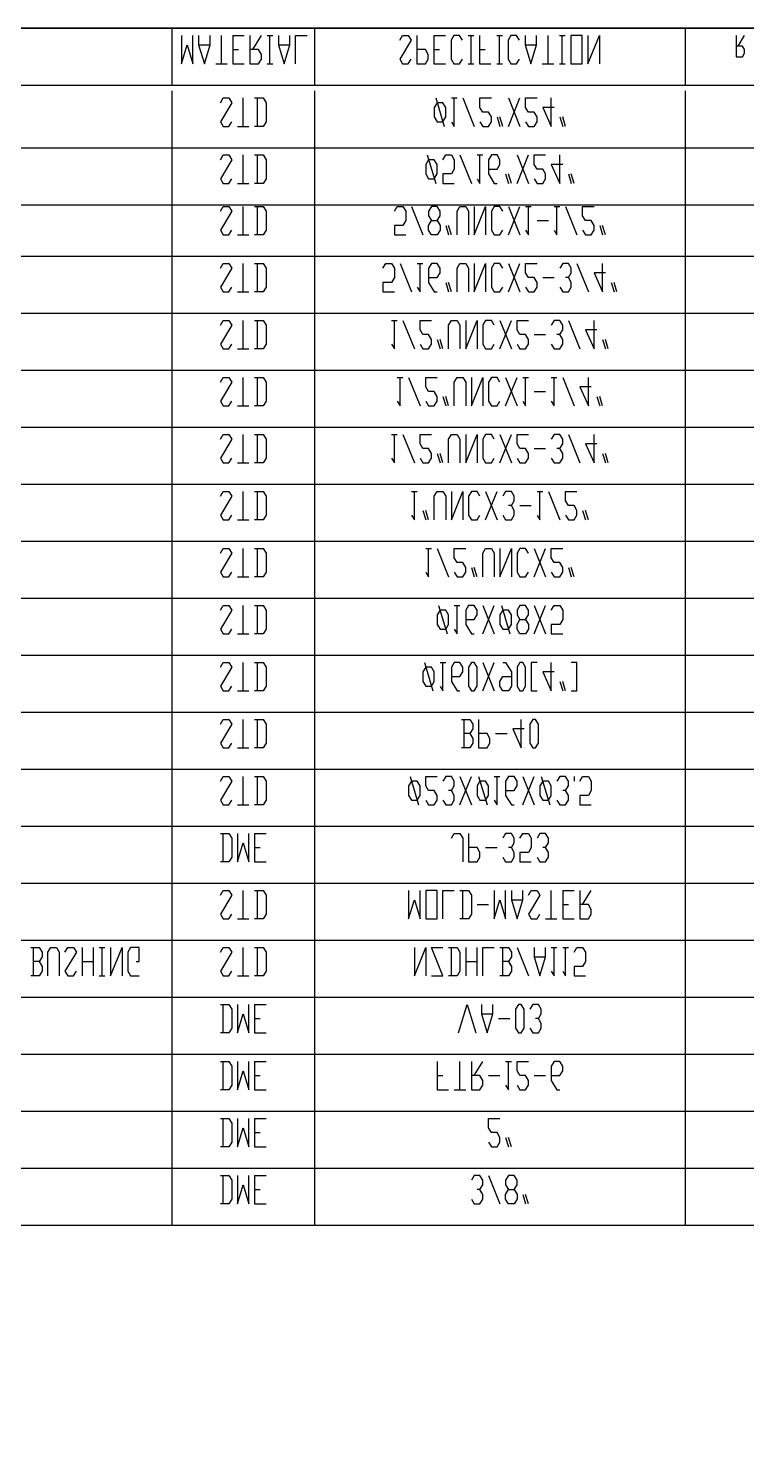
# Model space of a CAD drawing. Header units: millimetres. Extents: x -1 to 1014, y -756 to 757.
# Drawn here: x 760 to 841.2, y 597.2 to 756.7 of the extents above; entities that cross this region are included whole.
import ezdxf

# ---------------------------------------------------------------- set-up
doc = ezdxf.new("R2010")
doc.units = ezdxf.units.MM

# ---------------------------------------------------------------- blocks, each defined once
blk = doc.blocks.new('blockName2')
for points in [[(10.0392, 11.2879), (1013.96, 11.2879), (1013.96, 756.712), (10.0392, 756.712), (10.0392, 11.2879)], [(691.683, 756.712), (852.822, 756.712)], [(776.281, 756.712), (776.281, 750.267)], [(792.395, 756.712), (792.395, 750.267)], [(834.291, 756.712), (834.291, 750.267)], [(777.369, 755.906), (777.369, 752.684), (778.013, 754.832), (778.658, 752.684), (778.658, 755.906)], [(779.302, 755.906), (779.302, 754.832), (779.947, 752.684), (780.591, 754.832), (780.591, 755.906)], [(779.302, 754.832), (780.591, 754.832)], [(781.881, 752.684), (781.881, 755.906)], [(783.17, 755.906), (783.17, 752.684), (784.459, 752.684)], [(783.17, 755.906), (784.459, 755.906)], [(785.103, 755.906), (785.103, 752.684), (786.07, 752.684), (786.392, 753.221), (786.392, 753.758), (786.07, 754.295), (785.103, 754.295)], [(785.426, 754.295), (786.392, 755.906)], [(787.037, 755.906), (787.682, 755.906)], [(787.359, 752.684), (787.359, 755.906)], [(788.326, 755.906), (788.326, 754.832), (788.971, 752.684), (789.615, 754.832), (789.615, 755.906)], [(788.326, 754.832), (789.615, 754.832)], [(790.26, 752.684), (790.26, 755.906), (791.549, 755.906)], [(802.018, 755.369), (802.341, 755.906), (802.985, 755.906), (803.307, 755.369), (802.018, 753.221), (802.341, 752.684), (802.985, 752.684), (803.307, 753.221)], [(803.952, 755.906), (803.952, 752.684), (804.919, 752.684), (805.241, 753.221), (805.241, 753.758), (804.919, 754.295), (803.952, 754.295)], [(805.886, 755.906), (805.886, 752.684), (807.175, 752.684)], [(805.886, 755.906), (807.175, 755.906)], [(809.108, 755.369), (808.786, 755.906), (808.142, 755.906), (807.819, 755.369), (807.819, 753.221), (808.142, 752.684), (808.786, 752.684), (809.108, 753.221)], [(809.753, 755.906), (810.398, 755.906)], [(810.075, 752.684), (810.075, 755.906)], [(811.042, 755.906), (811.042, 752.684), (812.331, 752.684)], [(812.976, 755.906), (813.62, 755.906)], [(813.298, 752.684), (813.298, 755.906)], [(815.554, 755.369), (815.232, 755.906), (814.587, 755.906), (814.265, 755.369), (814.265, 753.221), (814.587, 752.684), (815.232, 752.684), (815.554, 753.221)], [(816.199, 755.906), (816.199, 754.832), (816.843, 752.684), (817.488, 754.832), (817.488, 755.906)], [(816.199, 754.832), (817.488, 754.832)], [(818.777, 752.684), (818.777, 755.906)], [(820.066, 755.906), (820.71, 755.906)], [(820.388, 752.684), (820.388, 755.906)], [(821.355, 755.906), (821.355, 752.684), (822.644, 752.684), (822.644, 755.906), (821.355, 755.906)], [(823.289, 755.906), (823.289, 752.684), (824.578, 755.906), (824.578, 752.684)], [(840.025, 755.906), (840.025, 753.489), (840.75, 753.489), (840.992, 753.892), (840.992, 754.295), (840.75, 754.698), (840.025, 754.698)], [(840.267, 754.698), (840.992, 755.906)], [(783.17, 754.295), (783.814, 754.295)], [(805.886, 754.295), (806.53, 754.295)], [(811.042, 754.295), (811.687, 754.295)], [(781.236, 752.684), (782.525, 752.684)], [(787.037, 752.684), (787.682, 752.684)], [(809.753, 752.684), (810.398, 752.684)], [(812.976, 752.684), (813.62, 752.684)], [(818.132, 752.684), (819.421, 752.684)], [(820.066, 752.684), (820.71, 752.684)], [(691.683, 750.267), (852.822, 750.267)], [(776.281, 749.631), (776.281, 743.185)], [(781.759, 748.288), (782.082, 748.825), (782.726, 748.825), (783.049, 748.288), (781.759, 746.139), (782.082, 745.602), (782.726, 745.602), (783.049, 746.139)], [(784.338, 745.602), (784.338, 748.825)], [(785.627, 748.825), (786.594, 748.825), (786.916, 748.288), (786.916, 746.139), (786.594, 745.602), (785.627, 745.602)], [(785.949, 745.602), (785.949, 748.825)], [(792.395, 749.631), (792.395, 743.185)], [(806.253, 748.288), (805.93, 747.751), (805.93, 746.676), (806.253, 746.139), (806.897, 746.139), (807.219, 746.676), (807.219, 747.751), (806.897, 748.288), (806.253, 748.288)], [(806.091, 748.825), (807.058, 745.602)], [(807.864, 746.139), (808.186, 745.602), (808.186, 748.825)], [(807.864, 748.825), (808.508, 748.825)], [(809.153, 748.825), (810.442, 745.602)], [(811.087, 746.139), (811.409, 745.602), (812.054, 745.602), (812.376, 746.139), (812.376, 746.676), (812.054, 747.214), (811.409, 747.214), (811.087, 747.751), (811.087, 748.825), (812.376, 748.825)], [(814.309, 748.825), (815.599, 745.602)], [(814.309, 745.602), (815.599, 748.825)], [(816.243, 746.139), (816.565, 745.602), (817.21, 745.602), (817.532, 746.139), (817.532, 746.676), (817.21, 747.214), (816.565, 747.214), (816.243, 747.751), (816.243, 748.825), (817.532, 748.825)], [(819.466, 747.751), (818.177, 747.751), (819.144, 745.602), (819.144, 748.825)], [(834.291, 749.631), (834.291, 743.185)], [(813.02, 746.676), (813.343, 745.602)], [(813.665, 745.602), (813.343, 746.676)], [(820.111, 746.676), (820.433, 745.602)], [(820.755, 745.602), (820.433, 746.676)], [(783.693, 745.602), (784.982, 745.602)], [(691.683, 743.185), (852.822, 743.185)], [(776.281, 743.185), (776.281, 736.74)], [(781.759, 741.842), (782.082, 742.379), (782.726, 742.379), (783.049, 741.842), (781.759, 739.694), (782.082, 739.157), (782.726, 739.157), (783.049, 739.694)], [(784.338, 739.157), (784.338, 742.379)], [(785.627, 742.379), (786.594, 742.379), (786.916, 741.842), (786.916, 739.694), (786.594, 739.157), (785.627, 739.157)], [(785.949, 739.157), (785.949, 742.379)], [(792.395, 743.185), (792.395, 736.74)], [(805.286, 741.842), (804.963, 741.305), (804.963, 740.231), (805.286, 739.694), (805.93, 739.694), (806.253, 740.231), (806.253, 741.305), (805.93, 741.842), (805.286, 741.842)], [(805.125, 742.379), (806.091, 739.157)], [(806.897, 741.842), (807.219, 742.379), (807.864, 742.379), (808.186, 741.842), (808.186, 740.768), (807.864, 740.231), (806.897, 740.231), (806.897, 739.157), (808.186, 739.157)], [(808.831, 742.379), (810.12, 739.157)], [(810.764, 739.694), (811.087, 739.157), (811.087, 742.379)], [(810.764, 742.379), (811.409, 742.379)], [(812.054, 740.768), (813.02, 740.768), (813.343, 741.305), (813.343, 741.842), (813.02, 742.379), (812.376, 742.379), (812.054, 741.842), (812.054, 740.231), (812.698, 739.157), (813.02, 739.157)], [(815.276, 742.379), (816.565, 739.157)], [(815.276, 739.157), (816.565, 742.379)], [(817.21, 739.694), (817.532, 739.157), (818.177, 739.157), (818.499, 739.694), (818.499, 740.231), (818.177, 740.768), (817.532, 740.768), (817.21, 741.305), (817.21, 742.379), (818.499, 742.379)], [(820.433, 741.305), (819.144, 741.305), (820.111, 739.157), (820.111, 742.379)], [(834.291, 743.185), (834.291, 736.74)], [(813.987, 740.231), (814.309, 739.157)], [(814.632, 739.157), (814.309, 740.231)], [(821.077, 740.231), (821.4, 739.157)], [(821.722, 739.157), (821.4, 740.231)], [(783.693, 739.157), (784.982, 739.157)], [(776.281, 737.375), (776.281, 730.93)], [(792.395, 737.375), (792.395, 730.93)], [(834.291, 737.375), (834.291, 730.93)], [(691.683, 736.74), (852.822, 736.74)], [(781.759, 736.033), (782.082, 736.57), (782.726, 736.57), (783.049, 736.033), (781.759, 733.884), (782.082, 733.347), (782.726, 733.347), (783.049, 733.884)], [(784.338, 733.347), (784.338, 736.57)], [(785.627, 736.57), (786.594, 736.57), (786.916, 736.033), (786.916, 733.884), (786.594, 733.347), (785.627, 733.347)], [(785.949, 733.347), (785.949, 736.57)], [(801.418, 736.033), (801.741, 736.57), (802.385, 736.57), (802.707, 736.033), (802.707, 734.958), (802.385, 734.421), (801.418, 734.421), (801.418, 733.347), (802.707, 733.347)], [(803.352, 736.57), (804.641, 733.347)], [(805.608, 736.57), (805.286, 736.033), (805.286, 735.495), (805.608, 734.958), (806.253, 734.958), (806.575, 734.421), (806.575, 733.884), (806.253, 733.347), (805.608, 733.347), (805.286, 733.884), (805.286, 734.421), (805.608, 734.958)], [(806.253, 734.958), (806.575, 735.495), (806.575, 736.033), (806.253, 736.57), (805.608, 736.57)], [(808.508, 733.347), (808.508, 736.033), (808.831, 736.57), (809.475, 736.57), (809.798, 736.033), (809.798, 733.347)], [(810.442, 736.57), (810.442, 733.347), (811.731, 736.57), (811.731, 733.347)], [(813.665, 736.033), (813.343, 736.57), (812.698, 736.57), (812.376, 736.033), (812.376, 733.884), (812.698, 733.347), (813.343, 733.347), (813.665, 733.884)], [(814.309, 736.57), (815.599, 733.347)], [(814.309, 733.347), (815.599, 736.57)], [(816.243, 733.884), (816.565, 733.347), (816.565, 736.57)], [(816.243, 736.57), (816.888, 736.57)], [(819.466, 733.884), (819.788, 733.347), (819.788, 736.57)], [(819.466, 736.57), (820.111, 736.57)], [(820.755, 736.57), (822.044, 733.347)], [(822.689, 733.884), (823.011, 733.347), (823.656, 733.347), (823.978, 733.884), (823.978, 734.421), (823.656, 734.958), (823.011, 734.958), (822.689, 735.495), (822.689, 736.57), (823.978, 736.57)], [(807.219, 734.421), (807.542, 733.347)], [(807.864, 733.347), (807.542, 734.421)], [(817.532, 734.958), (818.821, 734.958)], [(824.622, 734.421), (824.945, 733.347)], [(825.267, 733.347), (824.945, 734.421)], [(783.693, 733.347), (784.982, 733.347)], [(691.683, 730.93), (852.822, 730.93)], [(776.281, 730.93), (776.281, 724.484)], [(792.395, 730.93), (792.395, 724.484)], [(834.291, 730.93), (834.291, 724.484)], [(781.759, 729.587), (782.082, 730.124), (782.726, 730.124), (783.049, 729.587), (781.759, 727.439), (782.082, 726.901), (782.726, 726.901), (783.049, 727.439)], [(784.338, 726.901), (784.338, 730.124)], [(785.627, 730.124), (786.594, 730.124), (786.916, 729.587), (786.916, 727.439), (786.594, 726.901), (785.627, 726.901)], [(785.949, 726.901), (785.949, 730.124)], [(800.129, 729.587), (800.452, 730.124), (801.096, 730.124), (801.418, 729.587), (801.418, 728.513), (801.096, 727.976), (800.129, 727.976), (800.129, 726.901), (801.418, 726.901)], [(802.063, 730.124), (803.352, 726.901)], [(803.997, 727.439), (804.319, 726.901), (804.319, 730.124)], [(803.997, 730.124), (804.641, 730.124)], [(805.286, 728.513), (806.253, 728.513), (806.575, 729.05), (806.575, 729.587), (806.253, 730.124), (805.608, 730.124), (805.286, 729.587), (805.286, 727.976), (805.93, 726.901), (806.253, 726.901)], [(808.508, 726.901), (808.508, 729.587), (808.831, 730.124), (809.475, 730.124), (809.798, 729.587), (809.798, 726.901)], [(810.442, 730.124), (810.442, 726.901), (811.731, 730.124), (811.731, 726.901)], [(813.665, 729.587), (813.343, 730.124), (812.698, 730.124), (812.376, 729.587), (812.376, 727.439), (812.698, 726.901), (813.343, 726.901), (813.665, 727.439)], [(814.309, 730.124), (815.599, 726.901)], [(814.309, 726.901), (815.599, 730.124)], [(816.243, 727.439), (816.565, 726.901), (817.21, 726.901), (817.532, 727.439), (817.532, 727.976), (817.21, 728.513), (816.565, 728.513), (816.243, 729.05), (816.243, 730.124), (817.532, 730.124)], [(821.077, 728.513), (821.4, 729.05), (821.4, 729.587), (821.077, 730.124), (820.433, 730.124), (820.111, 729.587)], [(822.044, 730.124), (823.333, 726.901)], [(825.267, 729.05), (823.978, 729.05), (824.945, 726.901), (824.945, 730.124)], [(807.219, 727.976), (807.542, 726.901)], [(807.864, 726.901), (807.542, 727.976)], [(818.177, 728.513), (819.466, 728.513)], [(820.111, 727.439), (820.433, 726.901), (821.077, 726.901), (821.4, 727.439), (821.4, 727.976), (821.077, 728.513), (820.755, 728.513)], [(825.912, 727.976), (826.234, 726.901)], [(826.556, 726.901), (826.234, 727.976)], [(783.693, 726.901), (784.982, 726.901)], [(691.683, 724.484), (852.822, 724.484)], [(776.281, 724.484), (776.281, 718.039)], [(792.395, 724.484), (792.395, 718.039)], [(834.291, 724.484), (834.291, 718.039)], [(781.759, 723.141), (782.082, 723.679), (782.726, 723.679), (783.049, 723.141), (781.759, 720.993), (782.082, 720.456), (782.726, 720.456), (783.049, 720.993)], [(784.338, 720.456), (784.338, 723.679)], [(785.627, 723.679), (786.594, 723.679), (786.916, 723.141), (786.916, 720.993), (786.594, 720.456), (785.627, 720.456)], [(785.949, 720.456), (785.949, 723.679)], [(801.096, 720.993), (801.418, 720.456), (801.418, 723.679)], [(801.096, 723.679), (801.741, 723.679)], [(802.385, 723.679), (803.674, 720.456)], [(804.319, 720.993), (804.641, 720.456), (805.286, 720.456), (805.608, 720.993), (805.608, 721.53), (805.286, 722.067), (804.641, 722.067), (804.319, 722.604), (804.319, 723.679), (805.608, 723.679)], [(807.542, 720.456), (807.542, 723.141), (807.864, 723.679), (808.508, 723.679), (808.831, 723.141), (808.831, 720.456)], [(809.475, 723.679), (809.475, 720.456), (810.764, 723.679), (810.764, 720.456)], [(812.698, 723.141), (812.376, 723.679), (811.731, 723.679), (811.409, 723.141), (811.409, 720.993), (811.731, 720.456), (812.376, 720.456), (812.698, 720.993)], [(813.343, 723.679), (814.632, 720.456)], [(813.343, 720.456), (814.632, 723.679)], [(815.276, 720.993), (815.599, 720.456), (816.243, 720.456), (816.565, 720.993), (816.565, 721.53), (816.243, 722.067), (815.599, 722.067), (815.276, 722.604), (815.276, 723.679), (816.565, 723.679)], [(820.111, 722.067), (820.433, 722.604), (820.433, 723.141), (820.111, 723.679), (819.466, 723.679), (819.144, 723.141)], [(821.077, 723.679), (822.366, 720.456)], [(824.3, 722.604), (823.011, 722.604), (823.978, 720.456), (823.978, 723.679)], [(806.253, 721.53), (806.575, 720.456)], [(806.897, 720.456), (806.575, 721.53)], [(817.21, 722.067), (818.499, 722.067)], [(819.144, 720.993), (819.466, 720.456), (820.111, 720.456), (820.433, 720.993), (820.433, 721.53), (820.111, 722.067), (819.788, 722.067)], [(824.945, 721.53), (825.267, 720.456)], [(825.589, 720.456), (825.267, 721.53)], [(783.693, 720.456), (784.982, 720.456)], [(691.683, 718.039), (852.822, 718.039)], [(776.281, 718.039), (776.281, 711.593)], [(792.395, 718.039), (792.395, 711.593)], [(834.291, 718.039), (834.291, 711.593)], [(781.759, 716.696), (782.082, 717.233), (782.726, 717.233), (783.049, 716.696), (781.759, 714.547), (782.082, 714.01), (782.726, 714.01), (783.049, 714.547)], [(784.338, 714.01), (784.338, 717.233)], [(785.627, 717.233), (786.594, 717.233), (786.916, 716.696), (786.916, 714.547), (786.594, 714.01), (785.627, 714.01)], [(785.949, 714.01), (785.949, 717.233)], [(801.741, 714.547), (802.063, 714.01), (802.063, 717.233)], [(801.741, 717.233), (802.385, 717.233)], [(803.03, 717.233), (804.319, 714.01)], [(804.963, 714.547), (805.286, 714.01), (805.93, 714.01), (806.253, 714.547), (806.253, 715.085), (805.93, 715.622), (805.286, 715.622), (804.963, 716.159), (804.963, 717.233), (806.253, 717.233)], [(808.186, 714.01), (808.186, 716.696), (808.508, 717.233), (809.153, 717.233), (809.475, 716.696), (809.475, 714.01)], [(810.12, 717.233), (810.12, 714.01), (811.409, 717.233), (811.409, 714.01)], [(813.343, 716.696), (813.02, 717.233), (812.376, 717.233), (812.054, 716.696), (812.054, 714.547), (812.376, 714.01), (813.02, 714.01), (813.343, 714.547)], [(813.987, 717.233), (815.276, 714.01)], [(813.987, 714.01), (815.276, 717.233)], [(815.921, 714.547), (816.243, 714.01), (816.243, 717.233)], [(815.921, 717.233), (816.565, 717.233)], [(819.144, 714.547), (819.466, 714.01), (819.466, 717.233)], [(819.144, 717.233), (819.788, 717.233)], [(820.433, 717.233), (821.722, 714.01)], [(823.656, 716.159), (822.366, 716.159), (823.333, 714.01), (823.333, 717.233)], [(806.897, 715.085), (807.219, 714.01)], [(807.542, 714.01), (807.219, 715.085)], [(817.21, 715.622), (818.499, 715.622)], [(824.3, 715.085), (824.622, 714.01)], [(824.945, 714.01), (824.622, 715.085)], [(783.693, 714.01), (784.982, 714.01)], [(691.683, 711.593), (852.822, 711.593)], [(776.281, 711.593), (776.281, 705.148)], [(792.395, 711.593), (792.395, 705.148)], [(834.291, 711.593), (834.291, 705.148)], [(781.759, 710.25), (782.082, 710.787), (782.726, 710.787), (783.049, 710.25), (781.759, 708.102), (782.082, 707.565), (782.726, 707.565), (783.049, 708.102)], [(784.338, 707.565), (784.338, 710.787)], [(785.627, 710.787), (786.594, 710.787), (786.916, 710.25), (786.916, 708.102), (786.594, 707.565), (785.627, 707.565)], [(785.949, 707.565), (785.949, 710.787)], [(801.096, 708.102), (801.418, 707.565), (801.418, 710.787)], [(801.096, 710.787), (801.741, 710.787)], [(802.385, 710.787), (803.674, 707.565)], [(804.319, 708.102), (804.641, 707.565), (805.286, 707.565), (805.608, 708.102), (805.608, 708.639), (805.286, 709.176), (804.641, 709.176), (804.319, 709.713), (804.319, 710.787), (805.608, 710.787)], [(807.542, 707.565), (807.542, 710.25), (807.864, 710.787), (808.508, 710.787), (808.831, 710.25), (808.831, 707.565)], [(809.475, 710.787), (809.475, 707.565), (810.764, 710.787), (810.764, 707.565)], [(812.698, 710.25), (812.376, 710.787), (811.731, 710.787), (811.409, 710.25), (811.409, 708.102), (811.731, 707.565), (812.376, 707.565), (812.698, 708.102)], [(813.343, 710.787), (814.632, 707.565)], [(813.343, 707.565), (814.632, 710.787)], [(815.276, 708.102), (815.599, 707.565), (816.243, 707.565), (816.565, 708.102), (816.565, 708.639), (816.243, 709.176), (815.599, 709.176), (815.276, 709.713), (815.276, 710.787), (816.565, 710.787)], [(820.111, 709.176), (820.433, 709.713), (820.433, 710.25), (820.111, 710.787), (819.466, 710.787), (819.144, 710.25)], [(821.077, 710.787), (822.366, 707.565)], [(824.3, 709.713), (823.011, 709.713), (823.978, 707.565), (823.978, 710.787)], [(806.253, 708.639), (806.575, 707.565)], [(806.897, 707.565), (806.575, 708.639)], [(817.21, 709.176), (818.499, 709.176)], [(819.144, 708.102), (819.466, 707.565), (820.111, 707.565), (820.433, 708.102), (820.433, 708.639), (820.111, 709.176), (819.788, 709.176)], [(824.945, 708.639), (825.267, 707.565)], [(825.589, 707.565), (825.267, 708.639)], [(783.693, 707.565), (784.982, 707.565)], [(691.683, 705.148), (852.822, 705.148)], [(776.281, 705.148), (776.281, 698.702)], [(792.395, 705.148), (792.395, 698.702)], [(834.291, 705.148), (834.291, 698.702)], [(781.759, 703.805), (782.082, 704.342), (782.726, 704.342), (783.049, 703.805), (781.759, 701.656), (782.082, 701.119), (782.726, 701.119), (783.049, 701.656)], [(784.338, 701.119), (784.338, 704.342)], [(785.627, 704.342), (786.594, 704.342), (786.916, 703.805), (786.916, 701.656), (786.594, 701.119), (785.627, 701.119)], [(785.949, 701.119), (785.949, 704.342)], [(803.352, 701.656), (803.674, 701.119), (803.674, 704.342)], [(803.352, 704.342), (803.997, 704.342)], [(805.93, 701.119), (805.93, 703.805), (806.253, 704.342), (806.897, 704.342), (807.219, 703.805), (807.219, 701.119)], [(807.864, 704.342), (807.864, 701.119), (809.153, 704.342), (809.153, 701.119)], [(811.087, 703.805), (810.764, 704.342), (810.12, 704.342), (809.798, 703.805), (809.798, 701.656), (810.12, 701.119), (810.764, 701.119), (811.087, 701.656)], [(811.731, 704.342), (813.02, 701.119)], [(811.731, 701.119), (813.02, 704.342)], [(814.632, 702.731), (814.954, 703.268), (814.954, 703.805), (814.632, 704.342), (813.987, 704.342), (813.665, 703.805)], [(817.532, 701.656), (817.855, 701.119), (817.855, 704.342)], [(817.532, 704.342), (818.177, 704.342)], [(818.821, 704.342), (820.111, 701.119)], [(820.755, 701.656), (821.077, 701.119), (821.722, 701.119), (822.044, 701.656), (822.044, 702.193), (821.722, 702.731), (821.077, 702.731), (820.755, 703.268), (820.755, 704.342), (822.044, 704.342)], [(804.641, 702.193), (804.963, 701.119)], [(805.286, 701.119), (804.963, 702.193)], [(813.665, 701.656), (813.987, 701.119), (814.632, 701.119), (814.954, 701.656), (814.954, 702.193), (814.632, 702.731), (814.309, 702.731)], [(815.599, 702.731), (816.888, 702.731)], [(822.689, 702.193), (823.011, 701.119)], [(823.333, 701.119), (823.011, 702.193)], [(783.693, 701.119), (784.982, 701.119)], [(691.683, 698.702), (852.822, 698.702)], [(776.281, 698.702), (776.281, 692.256)], [(792.395, 698.702), (792.395, 692.256)], [(834.291, 698.702), (834.291, 692.256)], [(781.759, 697.359), (782.082, 697.896), (782.726, 697.896), (783.049, 697.359), (781.759, 695.211), (782.082, 694.674), (782.726, 694.674), (783.049, 695.211)], [(784.338, 694.674), (784.338, 697.896)], [(785.627, 697.896), (786.594, 697.896), (786.916, 697.359), (786.916, 695.211), (786.594, 694.674), (785.627, 694.674)], [(785.949, 694.674), (785.949, 697.896)], [(804.963, 695.211), (805.286, 694.674), (805.286, 697.896)], [(804.963, 697.896), (805.608, 697.896)], [(806.253, 697.896), (807.542, 694.674)], [(808.186, 695.211), (808.508, 694.674), (809.153, 694.674), (809.475, 695.211), (809.475, 695.748), (809.153, 696.285), (808.508, 696.285), (808.186, 696.822), (808.186, 697.896), (809.475, 697.896)], [(811.409, 694.674), (811.409, 697.359), (811.731, 697.896), (812.376, 697.896), (812.698, 697.359), (812.698, 694.674)], [(813.343, 697.896), (813.343, 694.674), (814.632, 697.896), (814.632, 694.674)], [(816.565, 697.359), (816.243, 697.896), (815.599, 697.896), (815.276, 697.359), (815.276, 695.211), (815.599, 694.674), (816.243, 694.674), (816.565, 695.211)], [(817.21, 697.896), (818.499, 694.674)], [(817.21, 694.674), (818.499, 697.896)], [(819.144, 695.211), (819.466, 694.674), (820.111, 694.674), (820.433, 695.211), (820.433, 695.748), (820.111, 696.285), (819.466, 696.285), (819.144, 696.822), (819.144, 697.896), (820.433, 697.896)], [(810.12, 695.748), (810.442, 694.674)], [(810.764, 694.674), (810.442, 695.748)], [(821.077, 695.748), (821.4, 694.674)], [(821.722, 694.674), (821.4, 695.748)], [(783.693, 694.674), (784.982, 694.674)], [(691.683, 692.256), (852.822, 692.256)], [(776.281, 692.256), (776.281, 685.811)], [(792.395, 692.256), (792.395, 685.811)], [(834.291, 692.256), (834.291, 685.811)], [(781.759, 690.914), (782.082, 691.451), (782.726, 691.451), (783.049, 690.914), (781.759, 688.765), (782.082, 688.228), (782.726, 688.228), (783.049, 688.765)], [(784.338, 688.228), (784.338, 691.451)], [(785.627, 691.451), (786.594, 691.451), (786.916, 690.914), (786.916, 688.765), (786.594, 688.228), (785.627, 688.228)], [(785.949, 688.228), (785.949, 691.451)], [(806.575, 690.914), (806.253, 690.377), (806.253, 689.302), (806.575, 688.765), (807.219, 688.765), (807.542, 689.302), (807.542, 690.377), (807.219, 690.914), (806.575, 690.914)], [(806.414, 691.451), (807.381, 688.228)], [(808.186, 688.765), (808.508, 688.228), (808.508, 691.451)], [(808.186, 691.451), (808.831, 691.451)], [(809.475, 689.839), (810.442, 689.839), (810.764, 690.377), (810.764, 690.914), (810.442, 691.451), (809.798, 691.451), (809.475, 690.914), (809.475, 689.302), (810.12, 688.228), (810.442, 688.228)], [(811.409, 691.451), (812.698, 688.228)], [(811.409, 688.228), (812.698, 691.451)], [(813.665, 690.914), (813.343, 690.377), (813.343, 689.302), (813.665, 688.765), (814.309, 688.765), (814.632, 689.302), (814.632, 690.377), (814.309, 690.914), (813.665, 690.914)], [(813.504, 691.451), (814.471, 688.228)], [(815.599, 691.451), (815.276, 690.914), (815.276, 690.377), (815.599, 689.839), (816.243, 689.839), (816.565, 689.302), (816.565, 688.765), (816.243, 688.228), (815.599, 688.228), (815.276, 688.765), (815.276, 689.302), (815.599, 689.839)], [(816.243, 689.839), (816.565, 690.377), (816.565, 690.914), (816.243, 691.451), (815.599, 691.451)], [(817.21, 691.451), (818.499, 688.228)], [(817.21, 688.228), (818.499, 691.451)], [(819.144, 690.914), (819.466, 691.451), (820.111, 691.451), (820.433, 690.914), (820.433, 689.839), (820.111, 689.302), (819.144, 689.302), (819.144, 688.228), (820.433, 688.228)], [(783.693, 688.228), (784.982, 688.228)], [(691.683, 685.811), (852.822, 685.811)], [(776.281, 685.811), (776.281, 679.365)], [(781.759, 684.468), (782.082, 685.005), (782.726, 685.005), (783.049, 684.468), (781.759, 682.32), (782.082, 681.782), (782.726, 681.782), (783.049, 682.32)], [(784.338, 681.782), (784.338, 685.005)], [(785.627, 685.005), (786.594, 685.005), (786.916, 684.468), (786.916, 682.32), (786.594, 681.782), (785.627, 681.782)], [(785.949, 681.782), (785.949, 685.005)], [(792.395, 685.811), (792.395, 679.365)], [(804.963, 684.468), (804.641, 683.931), (804.641, 682.857), (804.963, 682.32), (805.608, 682.32), (805.93, 682.857), (805.93, 683.931), (805.608, 684.468), (804.963, 684.468)], [(804.802, 685.005), (805.769, 681.782)], [(806.575, 682.32), (806.897, 681.782), (806.897, 685.005)], [(806.575, 685.005), (807.219, 685.005)], [(807.864, 683.394), (808.831, 683.394), (809.153, 683.931), (809.153, 684.468), (808.831, 685.005), (808.186, 685.005), (807.864, 684.468), (807.864, 682.857), (808.508, 681.782), (808.831, 681.782)], [(810.12, 685.005), (809.798, 684.468), (809.798, 682.32), (810.12, 681.782), (810.442, 681.782), (810.764, 682.32), (810.764, 684.468), (810.442, 685.005), (810.12, 685.005)], [(811.409, 685.005), (812.698, 681.782)], [(811.409, 681.782), (812.698, 685.005)], [(813.665, 685.005), (813.987, 685.005), (814.632, 683.931), (814.632, 682.32), (814.31, 681.782), (813.665, 681.782), (813.343, 682.32), (813.343, 682.857), (813.665, 683.394), (814.632, 683.394)], [(815.599, 685.005), (815.276, 684.468), (815.276, 682.32), (815.599, 681.782), (815.921, 681.782), (816.243, 682.32), (816.243, 684.468), (815.921, 685.005), (815.599, 685.005)], [(816.888, 685.005), (816.888, 681.782), (817.532, 681.782)], [(817.532, 685.005), (816.888, 685.005)], [(819.466, 683.931), (818.177, 683.931), (819.144, 681.782), (819.144, 685.005)], [(821.4, 681.782), (822.044, 681.782), (822.044, 685.005), (821.4, 685.005)], [(834.291, 685.811), (834.291, 679.365)], [(820.111, 682.857), (820.433, 681.782)], [(820.755, 681.782), (820.433, 682.857)], [(783.693, 681.782), (784.982, 681.782)], [(691.683, 679.365), (852.822, 679.365)], [(776.281, 679.365), (776.281, 672.92)], [(781.759, 678.023), (782.082, 678.56), (782.726, 678.56), (783.049, 678.023), (781.759, 675.874), (782.082, 675.337), (782.726, 675.337), (783.049, 675.874)], [(784.338, 675.337), (784.338, 678.56)], [(785.627, 678.56), (786.594, 678.56), (786.916, 678.023), (786.916, 675.874), (786.594, 675.337), (785.627, 675.337)], [(785.949, 675.337), (785.949, 678.56)], [(792.395, 679.365), (792.395, 672.92)], [(808.992, 678.56), (809.959, 678.56), (810.281, 678.023), (810.281, 677.485), (809.959, 676.948), (809.314, 676.948)], [(809.314, 675.337), (809.314, 678.56)], [(810.926, 678.56), (810.926, 675.337), (811.892, 675.337), (812.215, 675.874), (812.215, 676.411), (811.892, 676.948), (810.926, 676.948)], [(816.082, 677.485), (814.793, 677.485), (815.76, 675.337), (815.76, 678.56)], [(817.049, 678.56), (816.727, 678.023), (816.727, 675.874), (817.049, 675.337), (817.371, 675.337), (817.693, 675.874), (817.693, 678.023), (817.371, 678.56), (817.049, 678.56)], [(834.291, 679.365), (834.291, 672.92)], [(809.959, 676.948), (810.281, 676.411), (810.281, 675.874), (809.959, 675.337), (808.992, 675.337)], [(812.859, 676.948), (814.148, 676.948)], [(783.693, 675.337), (784.982, 675.337)], [(691.683, 672.92), (852.822, 672.92)], [(776.281, 672.92), (776.281, 666.474)], [(781.759, 671.577), (782.082, 672.114), (782.726, 672.114), (783.049, 671.577), (781.759, 669.428), (782.082, 668.891), (782.726, 668.891), (783.049, 669.428)], [(784.338, 668.891), (784.338, 672.114)], [(785.627, 672.114), (786.594, 672.114), (786.916, 671.577), (786.916, 669.428), (786.594, 668.891), (785.627, 668.891)], [(785.949, 668.891), (785.949, 672.114)], [(792.395, 672.92), (792.395, 666.474)], [(803.352, 671.577), (803.03, 671.04), (803.03, 669.966), (803.352, 669.428), (803.997, 669.428), (804.319, 669.966), (804.319, 671.04), (803.997, 671.577), (803.352, 671.577)], [(803.191, 672.114), (804.158, 668.891)], [(804.963, 669.428), (805.286, 668.891), (805.93, 668.891), (806.253, 669.428), (806.253, 669.966), (805.93, 670.503), (805.286, 670.503), (804.963, 671.04), (804.963, 672.114), (806.253, 672.114)], [(807.864, 670.503), (808.186, 671.04), (808.186, 671.577), (807.864, 672.114), (807.219, 672.114), (806.897, 671.577)], [(808.831, 672.114), (810.12, 668.891)], [(808.831, 668.891), (810.12, 672.114)], [(811.087, 671.577), (810.764, 671.04), (810.764, 669.966), (811.087, 669.428), (811.731, 669.428), (812.054, 669.966), (812.054, 671.04), (811.731, 671.577), (811.087, 671.577)], [(810.926, 672.114), (811.892, 668.891)], [(812.698, 669.428), (813.02, 668.891), (813.02, 672.114)], [(812.698, 672.114), (813.343, 672.114)], [(813.987, 670.503), (814.954, 670.503), (815.276, 671.04), (815.276, 671.577), (814.954, 672.114), (814.309, 672.114), (813.987, 671.577), (813.987, 669.966), (814.632, 668.891), (814.954, 668.891)], [(815.921, 672.114), (817.21, 668.891)], [(815.921, 668.891), (817.21, 672.114)], [(818.177, 671.577), (817.855, 671.04), (817.855, 669.966), (818.177, 669.428), (818.821, 669.428), (819.144, 669.966), (819.144, 671.04), (818.821, 671.577), (818.177, 671.577)], [(818.016, 672.114), (818.983, 668.891)], [(820.755, 670.503), (821.077, 671.04), (821.077, 671.577), (820.755, 672.114), (820.111, 672.114), (819.788, 671.577)], [(821.722, 672.114), (821.722, 671.577)], [(822.366, 671.577), (822.689, 672.114), (823.333, 672.114), (823.656, 671.577), (823.656, 670.503), (823.333, 669.966), (822.366, 669.966), (822.366, 668.891), (823.656, 668.891)], [(834.291, 672.92), (834.291, 666.474)], [(806.897, 669.428), (807.219, 668.891), (807.864, 668.891), (808.186, 669.428), (808.186, 669.966), (807.864, 670.503), (807.542, 670.503)], [(819.788, 669.428), (820.111, 668.891), (820.755, 668.891), (821.077, 669.428), (821.077, 669.966), (820.755, 670.503), (820.433, 670.503)], [(783.693, 668.891), (784.982, 668.891)], [(691.683, 666.474), (852.822, 666.474)], [(776.281, 666.474), (776.281, 660.029)], [(781.759, 665.669), (782.726, 665.669), (783.049, 665.131), (783.049, 662.983), (782.726, 662.446), (781.759, 662.446)], [(782.082, 662.446), (782.082, 665.669)], [(783.693, 665.669), (783.693, 662.446), (784.338, 664.594), (784.982, 662.446), (784.982, 665.669)], [(785.627, 665.669), (785.627, 662.446), (786.916, 662.446)], [(785.627, 665.669), (786.916, 665.669)], [(792.395, 666.474), (792.395, 660.029)], [(807.864, 665.131), (808.186, 665.669), (808.831, 665.669), (809.153, 665.131), (809.153, 662.446)], [(809.798, 665.669), (809.798, 662.446), (810.764, 662.446), (811.087, 662.983), (811.087, 663.52), (810.764, 664.057), (809.798, 664.057)], [(814.632, 664.057), (814.954, 664.594), (814.954, 665.131), (814.632, 665.669), (813.987, 665.669), (813.665, 665.131)], [(815.599, 665.131), (815.921, 665.669), (816.565, 665.669), (816.888, 665.131), (816.888, 664.057), (816.565, 663.52), (815.599, 663.52), (815.599, 662.446), (816.888, 662.446)], [(818.499, 664.057), (818.821, 664.594), (818.821, 665.131), (818.499, 665.669), (817.855, 665.669), (817.532, 665.131)], [(834.291, 666.474), (834.291, 660.029)], [(785.627, 664.057), (786.271, 664.057)], [(811.731, 664.057), (813.02, 664.057)], [(813.665, 662.983), (813.987, 662.446), (814.632, 662.446), (814.954, 662.983), (814.954, 663.52), (814.632, 664.057), (814.309, 664.057)], [(817.532, 662.983), (817.855, 662.446), (818.499, 662.446), (818.821, 662.983), (818.821, 663.52), (818.499, 664.057), (818.177, 664.057)], [(691.683, 660.029), (852.822, 660.029)], [(776.281, 660.029), (776.281, 653.583)], [(781.759, 658.686), (782.082, 659.223), (782.726, 659.223), (783.049, 658.686), (781.759, 656.537), (782.082, 656), (782.726, 656), (783.049, 656.537)], [(784.338, 656), (784.338, 659.223)], [(785.627, 659.223), (786.594, 659.223), (786.916, 658.686), (786.916, 656.537), (786.594, 656), (785.627, 656)], [(785.949, 656), (785.949, 659.223)], [(792.395, 660.029), (792.395, 653.583)], [(803.03, 659.223), (803.03, 656), (803.674, 658.149), (804.319, 656), (804.319, 659.223)], [(804.963, 659.223), (804.963, 656), (806.253, 656), (806.253, 659.223), (804.963, 659.223)], [(806.897, 656), (806.897, 659.223), (808.186, 659.223)], [(808.831, 659.223), (809.798, 659.223), (810.12, 658.686), (810.12, 656.537), (809.798, 656), (808.831, 656)], [(809.153, 656), (809.153, 659.223)], [(812.698, 659.223), (812.698, 656), (813.343, 658.149), (813.987, 656), (813.987, 659.223)], [(814.632, 659.223), (814.632, 658.149), (815.276, 656), (815.921, 658.149), (815.921, 659.223)], [(816.565, 658.686), (816.888, 659.223), (817.532, 659.223), (817.855, 658.686), (816.565, 656.537), (816.888, 656), (817.532, 656), (817.855, 656.537)], [(819.144, 656), (819.144, 659.223)], [(820.433, 659.223), (820.433, 656), (821.722, 656)], [(820.433, 659.223), (821.722, 659.223)], [(822.366, 659.223), (822.366, 656), (823.333, 656), (823.656, 656.537), (823.656, 657.074), (823.333, 657.612), (822.366, 657.612)], [(822.689, 657.612), (823.656, 659.223)], [(834.291, 660.029), (834.291, 653.583)], [(810.764, 657.612), (812.054, 657.612)], [(814.632, 658.149), (815.921, 658.149)], [(820.433, 657.612), (821.077, 657.612)], [(783.693, 656), (784.982, 656)], [(818.499, 656), (819.788, 656)], [(691.683, 653.583), (852.822, 653.583)], [(760.328, 652.777), (761.295, 652.777), (761.617, 652.24), (761.617, 651.703), (761.295, 651.166), (760.65, 651.166)], [(760.65, 649.555), (760.65, 652.777)], [(762.262, 649.555), (762.262, 652.24), (762.584, 652.777), (763.228, 652.777), (763.551, 652.24), (763.551, 649.555)], [(764.195, 652.24), (764.518, 652.777), (765.162, 652.777), (765.484, 652.24), (764.195, 650.092), (764.518, 649.555), (765.162, 649.555), (765.484, 650.092)], [(766.129, 652.777), (766.129, 649.555)], [(767.418, 649.555), (767.418, 652.777)], [(768.063, 652.777), (768.707, 652.777)], [(768.385, 649.555), (768.385, 652.777)], [(769.352, 652.777), (769.352, 649.555), (770.641, 652.777), (770.641, 649.555)], [(772.252, 651.166), (772.574, 651.166), (772.574, 652.777), (771.608, 652.777), (771.285, 652.24), (771.285, 650.092), (771.608, 649.555), (772.574, 649.555)], [(776.281, 653.583), (776.281, 647.138)], [(781.759, 652.24), (782.082, 652.777), (782.726, 652.777), (783.049, 652.24), (781.759, 650.092), (782.082, 649.555), (782.726, 649.555), (783.049, 650.092)], [(784.338, 649.555), (784.338, 652.777)], [(785.627, 652.777), (786.594, 652.777), (786.916, 652.24), (786.916, 650.092), (786.594, 649.555), (785.627, 649.555)], [(785.949, 649.555), (785.949, 652.777)], [(792.395, 653.583), (792.395, 647.138)], [(803.674, 652.777), (803.674, 649.555), (804.963, 652.777), (804.963, 649.555)], [(805.608, 649.555), (806.897, 649.555), (805.608, 652.777), (806.897, 652.777)], [(807.542, 652.777), (808.508, 652.777), (808.831, 652.24), (808.831, 650.092), (808.508, 649.555), (807.542, 649.555)], [(807.864, 649.555), (807.864, 652.777)], [(809.475, 652.777), (809.475, 649.555)], [(810.764, 649.555), (810.764, 652.777)], [(811.409, 649.555), (811.409, 652.777), (812.698, 652.777)], [(813.343, 652.777), (814.309, 652.777), (814.632, 652.24), (814.632, 651.703), (814.309, 651.166), (813.665, 651.166)], [(813.665, 649.555), (813.665, 652.777)], [(815.276, 652.777), (816.565, 649.555)], [(817.21, 652.777), (817.21, 651.703), (817.855, 649.555), (818.499, 651.703), (818.499, 652.777)], [(819.144, 650.092), (819.466, 649.555), (819.466, 652.777)], [(819.144, 652.777), (819.788, 652.777)], [(820.433, 650.092), (820.755, 649.555), (820.755, 652.777)], [(820.433, 652.777), (821.077, 652.777)], [(821.722, 652.24), (822.044, 652.777), (822.689, 652.777), (823.011, 652.24), (823.011, 651.166), (822.689, 650.629), (821.722, 650.629), (821.722, 649.555), (823.011, 649.555)], [(834.291, 653.583), (834.291, 647.138)], [(761.295, 651.166), (761.617, 650.629), (761.617, 650.092), (761.295, 649.555), (760.328, 649.555)], [(766.129, 651.166), (767.418, 651.166)], [(809.475, 651.166), (810.764, 651.166)], [(814.309, 651.166), (814.632, 650.629), (814.632, 650.092), (814.309, 649.555), (813.343, 649.555)], [(817.21, 651.703), (818.499, 651.703)], [(768.063, 649.555), (768.707, 649.555)], [(783.693, 649.555), (784.982, 649.555)], [(691.683, 647.138), (852.822, 647.138)], [(776.281, 647.138), (776.281, 640.692)], [(781.759, 646.332), (782.726, 646.332), (783.049, 645.795), (783.049, 643.646), (782.726, 643.109), (781.759, 643.109)], [(782.082, 643.109), (782.082, 646.332)], [(783.693, 646.332), (783.693, 643.109), (784.338, 645.258), (784.982, 643.109), (784.982, 646.332)], [(785.627, 646.332), (785.627, 643.109), (786.916, 643.109)], [(785.627, 646.332), (786.916, 646.332)], [(792.395, 647.138), (792.395, 640.692)], [(808.67, 643.109), (809.636, 646.332), (810.603, 643.109)], [(811.248, 646.332), (811.248, 645.258), (811.892, 643.109), (812.537, 645.258), (812.537, 646.332)], [(815.437, 646.332), (815.115, 645.795), (815.115, 643.646), (815.437, 643.109), (815.76, 643.109), (816.082, 643.646), (816.082, 645.795), (815.76, 646.332), (815.437, 646.332)], [(817.693, 644.72), (818.016, 645.258), (818.016, 645.795), (817.693, 646.332), (817.049, 646.332), (816.727, 645.795)], [(834.291, 647.138), (834.291, 640.692)], [(785.627, 644.72), (786.271, 644.72)], [(811.248, 645.258), (812.537, 645.258)], [(813.182, 644.72), (814.471, 644.72)], [(816.727, 643.646), (817.049, 643.109), (817.693, 643.109), (818.016, 643.646), (818.016, 644.183), (817.693, 644.72), (817.371, 644.72)], [(691.683, 640.692), (852.822, 640.692)], [(776.281, 640.692), (776.281, 634.246)], [(781.759, 639.886), (782.726, 639.886), (783.049, 639.349), (783.049, 637.201), (782.726, 636.664), (781.759, 636.664)], [(782.082, 636.664), (782.082, 639.886)], [(783.693, 639.886), (783.693, 636.664), (784.338, 638.812), (784.982, 636.664), (784.982, 639.886)], [(785.627, 639.886), (785.627, 636.664), (786.916, 636.664)], [(785.627, 639.886), (786.916, 639.886)], [(792.395, 640.692), (792.395, 634.246)], [(806.253, 639.886), (806.253, 636.664), (807.542, 636.664)], [(808.831, 636.664), (808.831, 639.886)], [(810.12, 639.886), (810.12, 636.664), (811.087, 636.664), (811.409, 637.201), (811.409, 637.738), (811.087, 638.275), (810.12, 638.275)], [(810.442, 638.275), (811.409, 639.886)], [(813.987, 637.201), (814.309, 636.664), (814.309, 639.886)], [(813.987, 639.886), (814.632, 639.886)], [(815.276, 637.201), (815.599, 636.664), (816.243, 636.664), (816.565, 637.201), (816.565, 637.738), (816.243, 638.275), (815.599, 638.275), (815.276, 638.812), (815.276, 639.886), (816.565, 639.886)], [(819.144, 638.275), (820.111, 638.275), (820.433, 638.812), (820.433, 639.349), (820.111, 639.886), (819.466, 639.886), (819.144, 639.349), (819.144, 637.738), (819.788, 636.664), (820.111, 636.664)], [(834.291, 640.692), (834.291, 634.246)], [(785.627, 638.275), (786.271, 638.275)], [(806.253, 638.275), (806.897, 638.275)], [(812.054, 638.275), (813.343, 638.275)], [(817.21, 638.275), (818.499, 638.275)], [(808.186, 636.664), (809.475, 636.664)], [(691.683, 634.246), (852.822, 634.246)], [(776.281, 634.246), (776.281, 627.801)], [(781.759, 633.441), (782.726, 633.441), (783.049, 632.904), (783.049, 630.755), (782.726, 630.218), (781.759, 630.218)], [(782.082, 630.218), (782.082, 633.441)], [(783.693, 633.441), (783.693, 630.218), (784.338, 632.366), (784.982, 630.218), (784.982, 633.441)], [(785.627, 633.441), (785.627, 630.218), (786.916, 630.218)], [(785.627, 633.441), (786.916, 633.441)], [(792.395, 634.246), (792.395, 627.801)], [(812.054, 630.755), (812.376, 630.218), (813.02, 630.218), (813.343, 630.755), (813.343, 631.292), (813.02, 631.829), (812.376, 631.829), (812.054, 632.366), (812.054, 633.441), (813.343, 633.441)], [(834.291, 634.246), (834.291, 627.801)], [(785.627, 631.829), (786.271, 631.829)], [(813.987, 631.292), (814.309, 630.218)], [(814.632, 630.218), (814.309, 631.292)], [(691.683, 627.801), (852.822, 627.801)], [(776.281, 627.801), (776.281, 621.355)], [(781.759, 626.995), (782.726, 626.995), (783.049, 626.458), (783.049, 624.31), (782.726, 623.772), (781.759, 623.772)], [(782.082, 623.772), (782.082, 626.995)], [(783.693, 626.995), (783.693, 623.772), (784.338, 625.921), (784.982, 623.772), (784.982, 626.995)], [(785.627, 626.995), (785.627, 623.772), (786.916, 623.772)], [(785.627, 626.995), (786.916, 626.995)], [(792.395, 627.801), (792.395, 621.355)], [(811.087, 625.384), (811.409, 625.921), (811.409, 626.458), (811.087, 626.995), (810.442, 626.995), (810.12, 626.458)], [(812.054, 626.995), (813.343, 623.772)], [(814.309, 626.995), (813.987, 626.458), (813.987, 625.921), (814.309, 625.384), (814.954, 625.384), (815.276, 624.847), (815.276, 624.31), (814.954, 623.772), (814.309, 623.772), (813.987, 624.31), (813.987, 624.847), (814.309, 625.384)], [(814.954, 625.384), (815.276, 625.921), (815.276, 626.458), (814.954, 626.995), (814.309, 626.995)], [(834.291, 627.801), (834.291, 621.355)], [(785.627, 625.384), (786.271, 625.384)], [(810.12, 624.31), (810.442, 623.772), (811.087, 623.772), (811.409, 624.31), (811.409, 624.847), (811.087, 625.384), (810.764, 625.384)], [(815.921, 624.847), (816.243, 623.772)], [(816.565, 623.772), (816.243, 624.847)], [(691.683, 621.355), (852.822, 621.355)]]:
    blk.add_lwpolyline(points)

msp = doc.modelspace()

# ---------------------------------------------------------------- block references
msp.add_blockref('blockName2', (0, 0))

doc.saveas('drawing.dxf')
